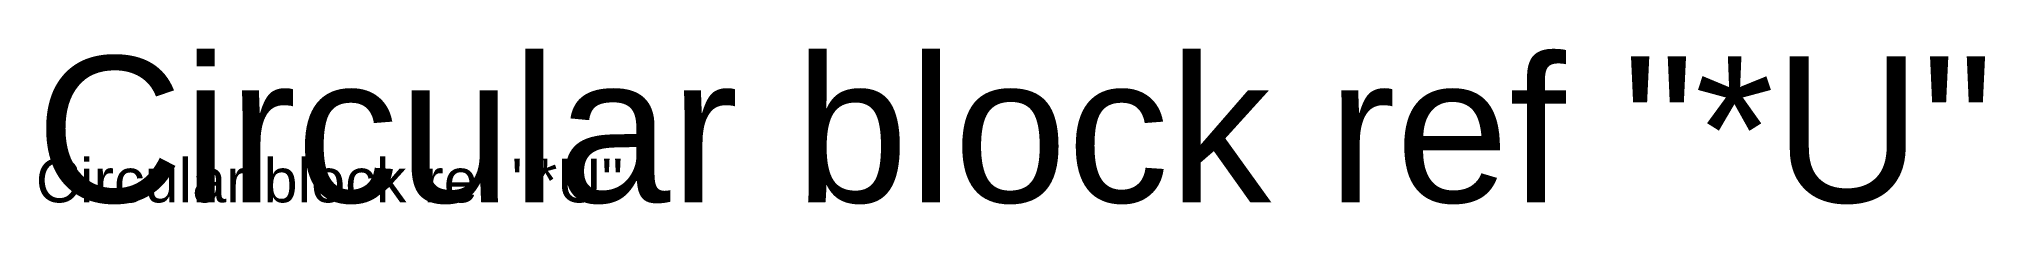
# Model space of a CAD drawing. Extents: x 21 to 2225438, y -14 to 594976.
# Drawn here: x 21 to 13352, y -14 to 1053 of the extents above.
import ezdxf

# ---------------------------------------------------------------- set-up
doc = ezdxf.new("R2010")
doc.units = 0
doc.header["$LTSCALE"] = 1000
doc.header["$MEASUREMENT"] = 0
doc.layers.get('0').update_dxf_attribs({"linetype": 'CONTINUOUS'})
doc.layers.get('Defpoints').update_dxf_attribs({"linetype": 'CONTINUOUS'})
for name, color, linetype in [('CDC.02.DIM', 1, 'CONTINUOUS'), ('CDC.03.BORDER', 3, 'CONTINUOUS'), ('CDC.05.STEEL', 4, 'CONTINUOUS')]:
    doc.layers.add(name, color=color, linetype=linetype)
doc.styles.add('ARIAL', font='arial.ttf', dxfattribs={"width": 0.6})
doc.styles.add('ROMANS', font='arial.ttf', dxfattribs={"width": 0.55})

# ---------------------------------------------------------------- blocks, each defined once
blk = doc.blocks.new('*U1')
at = {"layer": 'CDC.03.BORDER', "style": 'ARIAL'}
blk.add_text('Circular block ref "*U"', height=1000, dxfattribs=at).set_placement((0, 0))
blk = doc.blocks.new('*U2')
at = {"layer": 'CDC.02.DIM', "style": 'ARIAL'}
blk.add_text('Circular block ref "*U"', height=1000, dxfattribs=at).set_placement((0, 0))
blk = doc.blocks.new('*U3')
at = {"layer": 'CDC.05.STEEL', "style": 'ARIAL'}
blk.add_text('Circular block ref "*U"', height=1000, dxfattribs=at).set_placement((0, 0))
blk = doc.blocks.new('*U4')
at = {"layer": 'CDC.02.DIM', "style": 'ARIAL'}
blk.add_text('Circular block ref "*U"', height=1000, dxfattribs=at).set_placement((0, 0))
blk = doc.blocks.new('*U5')
at = {"layer": 'CDC.02.DIM', "style": 'ARIAL'}
blk.add_text('Circular block ref "*U"', height=1000, dxfattribs=at).set_placement((0, 0))
blk = doc.blocks.new('*U6')
at = {"layer": 'CDC.02.DIM', "style": 'ARIAL'}
blk.add_text('Circular block ref "*U"', height=1000, dxfattribs=at).set_placement((0, 0))
blk = doc.blocks.new('*U7')
at = {"layer": 'CDC.02.DIM', "style": 'ARIAL'}
blk.add_text('Circular block ref "*U"', height=1000, dxfattribs=at).set_placement((0, 0))
blk = doc.blocks.new('*U8')
at = {"layer": 'CDC.02.DIM', "style": 'ARIAL'}
blk.add_text('Circular block ref "*U"', height=1000, dxfattribs=at).set_placement((0, 0))
blk = doc.blocks.new('*U9')
at = {"layer": 'CDC.02.DIM', "style": 'ARIAL'}
blk.add_text('Circular block ref "*U"', height=1000, dxfattribs=at).set_placement((0, 0))
blk = doc.blocks.new('*U10')
at = {"layer": 'CDC.02.DIM', "style": 'ARIAL'}
blk.add_text('Circular block ref "*U"', height=1000, dxfattribs=at).set_placement((0, 0))
blk = doc.blocks.new('*U11')
at = {"layer": 'CDC.02.DIM', "style": 'ARIAL'}
blk.add_text('Circular block ref "*U"', height=1000, dxfattribs=at).set_placement((0, 0))
blk = doc.blocks.new('*U13')
at = {"layer": 'CDC.02.DIM', "style": 'ARIAL'}
blk.add_text('Circular block ref "*U"', height=1000, dxfattribs=at).set_placement((0, 0))
blk = doc.blocks.new('*U14')
at = {"layer": 'CDC.02.DIM', "style": 'ARIAL'}
blk.add_text('Circular block ref "*U"', height=1000, dxfattribs=at).set_placement((0, 0))
blk = doc.blocks.new('*U15')
at = {"layer": 'CDC.02.DIM', "style": 'ARIAL'}
blk.add_text('Circular block ref "*U"', height=1000, dxfattribs=at).set_placement((0, 0))
blk = doc.blocks.new('*U16')
at = {"layer": 'CDC.02.DIM', "style": 'ARIAL'}
blk.add_text('Circular block ref "*U"', height=1000, dxfattribs=at).set_placement((0, 0))
blk = doc.blocks.new('*U17')
at = {"layer": 'CDC.02.DIM', "style": 'ARIAL'}
blk.add_text('Circular block ref "*U"', height=1000, dxfattribs=at).set_placement((0, 0))
blk = doc.blocks.new('*U18')
at = {"layer": 'CDC.02.DIM', "style": 'ARIAL'}
blk.add_text('Circular block ref "*U"', height=1000, dxfattribs=at).set_placement((0, 0))
blk = doc.blocks.new('*U19')
at = {"layer": 'CDC.02.DIM', "style": 'ARIAL'}
blk.add_text('Circular block ref "*U"', height=1000, dxfattribs=at).set_placement((0, 0))
blk = doc.blocks.new('*U20')
at = {"layer": 'CDC.02.DIM', "style": 'ARIAL'}
blk.add_text('Circular block ref "*U"', height=1000, dxfattribs=at).set_placement((0, 0))
blk = doc.blocks.new('*U21')
at = {"layer": 'CDC.02.DIM', "style": 'ARIAL'}
blk.add_text('Circular block ref "*U"', height=1000, dxfattribs=at).set_placement((0, 0))
blk = doc.blocks.new('*U22')
at = {"layer": 'CDC.02.DIM', "style": 'ARIAL'}
blk.add_text('Circular block ref "*U"', height=1000, dxfattribs=at).set_placement((0, 0))
blk = doc.blocks.new('*U23')
at = {"layer": 'CDC.02.DIM', "style": 'ARIAL'}
blk.add_text('Circular block ref "*U"', height=1000, dxfattribs=at).set_placement((0, 0))
blk = doc.blocks.new('*U24')
at = {"layer": 'CDC.02.DIM', "style": 'ARIAL'}
blk.add_text('Circular block ref "*U"', height=1000, dxfattribs=at).set_placement((0, 0))
blk = doc.blocks.new('*U25')
at = {"layer": 'CDC.02.DIM', "style": 'ARIAL'}
blk.add_text('Circular block ref "*U"', height=1000, dxfattribs=at).set_placement((0, 0))
blk = doc.blocks.new('*U26')
at = {"layer": 'CDC.02.DIM', "style": 'ARIAL'}
blk.add_text('Circular block ref "*U"', height=1000, dxfattribs=at).set_placement((0, 0))
blk = doc.blocks.new('*U27')
at = {"layer": 'CDC.02.DIM', "style": 'ARIAL'}
blk.add_text('Circular block ref "*U"', height=1000, dxfattribs=at).set_placement((0, 0))
blk = doc.blocks.new('*U28')
at = {"layer": 'CDC.02.DIM', "style": 'ARIAL'}
blk.add_text('Circular block ref "*U"', height=1000, dxfattribs=at).set_placement((0, 0))
blk = doc.blocks.new('*U29')
at = {"layer": 'CDC.02.DIM', "style": 'ARIAL'}
blk.add_text('Circular block ref "*U"', height=1000, dxfattribs=at).set_placement((0, 0))
blk = doc.blocks.new('*U30')
at = {"layer": 'CDC.02.DIM', "style": 'ARIAL'}
blk.add_text('Circular block ref "*U"', height=1000, dxfattribs=at).set_placement((0, 0))
blk = doc.blocks.new('*U31')
at = {"layer": 'CDC.02.DIM', "style": 'ARIAL'}
blk.add_text('Circular block ref "*U"', height=1000, dxfattribs=at).set_placement((0, 0))
blk = doc.blocks.new('*U32')
at = {"layer": 'CDC.02.DIM', "style": 'ARIAL'}
blk.add_text('Circular block ref "*U"', height=1000, dxfattribs=at).set_placement((0, 0))
blk = doc.blocks.new('*U33')
at = {"layer": 'CDC.02.DIM', "style": 'ARIAL'}
blk.add_text('Circular block ref "*U"', height=1000, dxfattribs=at).set_placement((0, 0))
blk = doc.blocks.new('*U34')
at = {"layer": 'CDC.02.DIM', "style": 'ARIAL'}
blk.add_text('Circular block ref "*U"', height=1000, dxfattribs=at).set_placement((0, 0))
blk = doc.blocks.new('*U35')
at = {"layer": 'CDC.02.DIM', "style": 'ARIAL'}
blk.add_text('Circular block ref "*U"', height=1000, dxfattribs=at).set_placement((0, 0))
blk = doc.blocks.new('*U36')
at = {"layer": 'CDC.02.DIM', "style": 'ARIAL'}
blk.add_text('Circular block ref "*U"', height=1000, dxfattribs=at).set_placement((0, 0))
blk = doc.blocks.new('*U37')
at = {"layer": 'CDC.02.DIM', "style": 'ARIAL'}
blk.add_text('Circular block ref "*U"', height=1000, dxfattribs=at).set_placement((0, 0))
blk = doc.blocks.new('*U38')
at = {"layer": 'CDC.02.DIM', "style": 'ARIAL'}
blk.add_text('Circular block ref "*U"', height=1000, dxfattribs=at).set_placement((0, 0))
blk = doc.blocks.new('*U39')
at = {"layer": 'CDC.02.DIM', "style": 'ARIAL'}
blk.add_text('Circular block ref "*U"', height=1000, dxfattribs=at).set_placement((0, 0))
blk = doc.blocks.new('*U40')
at = {"layer": 'CDC.02.DIM', "style": 'ARIAL'}
blk.add_text('Circular block ref "*U"', height=1000, dxfattribs=at).set_placement((0, 0))
blk = doc.blocks.new('*U41')
at = {"layer": 'CDC.02.DIM', "style": 'ARIAL'}
blk.add_text('Circular block ref "*U"', height=1000, dxfattribs=at).set_placement((0, 0))
blk = doc.blocks.new('*U42')
at = {"layer": 'CDC.02.DIM', "style": 'ARIAL'}
blk.add_text('Circular block ref "*U"', height=1000, dxfattribs=at).set_placement((0, 0))
blk = doc.blocks.new('*U43')
at = {"layer": 'CDC.02.DIM', "style": 'ARIAL'}
blk.add_text('Circular block ref "*U"', height=1000, dxfattribs=at).set_placement((0, 0))
blk = doc.blocks.new('*U44')
at = {"layer": 'CDC.02.DIM', "style": 'ARIAL'}
blk.add_text('Circular block ref "*U"', height=1000, dxfattribs=at).set_placement((0, 0))
blk = doc.blocks.new('*U45')
at = {"layer": 'CDC.02.DIM', "style": 'ARIAL'}
blk.add_text('Circular block ref "*U"', height=1000, dxfattribs=at).set_placement((0, 0))
blk = doc.blocks.new('*U46')
at = {"layer": 'CDC.02.DIM', "style": 'ARIAL'}
blk.add_text('Circular block ref "*U"', height=1000, dxfattribs=at).set_placement((0, 0))
blk = doc.blocks.new('*U47')
at = {"layer": 'CDC.02.DIM', "style": 'ARIAL'}
blk.add_text('Circular block ref "*U"', height=1000, dxfattribs=at).set_placement((0, 0))
blk = doc.blocks.new('*U48')
at = {"layer": 'CDC.02.DIM', "style": 'ARIAL'}
blk.add_text('Circular block ref "*U"', height=1000, dxfattribs=at).set_placement((0, 0))
blk = doc.blocks.new('*U49')
at = {"layer": 'CDC.02.DIM', "style": 'ARIAL'}
blk.add_text('Circular block ref "*U"', height=1000, dxfattribs=at).set_placement((0, 0))
blk = doc.blocks.new('*U50')
at = {"layer": 'CDC.02.DIM', "style": 'ARIAL'}
blk.add_text('Circular block ref "*U"', height=1000, dxfattribs=at).set_placement((0, 0))
blk = doc.blocks.new('*U51')
at = {"layer": 'CDC.02.DIM', "style": 'ARIAL'}
blk.add_text('Circular block ref "*U"', height=1000, dxfattribs=at).set_placement((0, 0))
blk = doc.blocks.new('*U52')
at = {"layer": 'CDC.02.DIM', "style": 'ARIAL'}
blk.add_text('Circular block ref "*U"', height=1000, dxfattribs=at).set_placement((0, 0))
blk = doc.blocks.new('*U53')
at = {"layer": 'CDC.02.DIM', "style": 'ARIAL'}
blk.add_text('Circular block ref "*U"', height=1000, dxfattribs=at).set_placement((0, 0))
blk = doc.blocks.new('*U54')
at = {"layer": 'CDC.02.DIM', "style": 'ARIAL'}
blk.add_text('Circular block ref "*U"', height=1000, dxfattribs=at).set_placement((0, 0))
blk = doc.blocks.new('*U55')
at = {"layer": 'CDC.02.DIM', "style": 'ARIAL'}
blk.add_text('Circular block ref "*U"', height=1000, dxfattribs=at).set_placement((0, 0))
blk = doc.blocks.new('*U57')
at = {"layer": 'CDC.02.DIM', "style": 'ARIAL'}
blk.add_text('Circular block ref "*U"', height=1000, dxfattribs=at).set_placement((0, 0))
blk = doc.blocks.new('*U59')
at = {"layer": 'CDC.02.DIM', "style": 'ARIAL'}
blk.add_text('Circular block ref "*U"', height=1000, dxfattribs=at).set_placement((0, 0))
blk = doc.blocks.new('*U60')
at = {"layer": 'CDC.05.STEEL', "style": 'ARIAL'}
blk.add_text('Circular block ref "*U"', height=1000, dxfattribs=at).set_placement((0, 0))
blk = doc.blocks.new('*U61')
at = {"layer": 'CDC.02.DIM', "style": 'ARIAL'}
blk.add_text('Circular block ref "*U"', height=1000, dxfattribs=at).set_placement((0, 0))
blk = doc.blocks.new('*U62')
at = {"layer": 'CDC.05.STEEL', "style": 'ARIAL'}
blk.add_text('Circular block ref "*U"', height=1000, dxfattribs=at).set_placement((0, 0))
blk = doc.blocks.new('*U63')
at = {"layer": 'CDC.05.STEEL', "style": 'ARIAL'}
blk.add_text('Circular block ref "*U"', height=1000, dxfattribs=at).set_placement((0, 0))
blk = doc.blocks.new('*U64')
at = {"layer": 'CDC.05.STEEL', "style": 'ARIAL'}
blk.add_text('Circular block ref "*U"', height=1000, dxfattribs=at).set_placement((0, 0))
blk = doc.blocks.new('*U65')
at = {"layer": 'CDC.05.STEEL', "style": 'ARIAL'}
blk.add_text('Circular block ref "*U"', height=1000, dxfattribs=at).set_placement((0, 0))
blk = doc.blocks.new('*U66')
at = {"layer": 'CDC.05.STEEL', "style": 'ARIAL'}
blk.add_text('Circular block ref "*U"', height=1000, dxfattribs=at).set_placement((0, 0))
blk = doc.blocks.new('*U67')
at = {"layer": 'CDC.05.STEEL', "style": 'ARIAL'}
blk.add_text('Circular block ref "*U"', height=1000, dxfattribs=at).set_placement((0, 0))
blk = doc.blocks.new('*U68')
at = {"layer": 'CDC.05.STEEL', "style": 'ARIAL'}
blk.add_text('Circular block ref "*U"', height=1000, dxfattribs=at).set_placement((0, 0))
blk = doc.blocks.new('*U69')
at = {"layer": 'CDC.05.STEEL', "style": 'ARIAL'}
blk.add_text('Circular block ref "*U"', height=1000, dxfattribs=at).set_placement((0, 0))
blk = doc.blocks.new('*U71')
at = {"layer": 'CDC.05.STEEL', "style": 'ROMANS'}
blk.add_text('Circular block ref "*U"', height=300, dxfattribs=at).set_placement((0, 0))
blk = doc.blocks.new('*U72')
at = {"layer": 'CDC.05.STEEL', "style": 'ROMANS'}
blk.add_text('Circular block ref "*U"', height=300, dxfattribs=at).set_placement((0, 0))
blk = doc.blocks.new('*U73')
at = {"layer": 'CDC.05.STEEL', "style": 'ROMANS'}
blk.add_text('Circular block ref "*U"', height=300, dxfattribs=at).set_placement((0, 0))
blk = doc.blocks.new('*U77')
at = {"layer": 'CDC.02.DIM', "style": 'ROMANS'}
blk.add_text('Circular block ref "*U"', height=300, dxfattribs=at).set_placement((0, 0))
blk = doc.blocks.new('*U78')
at = {"layer": 'CDC.02.DIM', "style": 'ROMANS'}
blk.add_text('Circular block ref "*U"', height=300, dxfattribs=at).set_placement((0, 0))
blk = doc.blocks.new('*U79')
at = {"layer": 'CDC.02.DIM', "style": 'ROMANS'}
blk.add_text('Circular block ref "*U"', height=300, dxfattribs=at).set_placement((0, 0))
blk = doc.blocks.new('*U80')
at = {"layer": 'CDC.02.DIM', "style": 'ROMANS'}
blk.add_text('Circular block ref "*U"', height=300, dxfattribs=at).set_placement((0, 0))
blk = doc.blocks.new('*U81')
at = {"layer": 'CDC.03.BORDER', "style": 'ROMANS'}
blk.add_text('Circular block ref "*U"', height=300, dxfattribs=at).set_placement((0, 0))
blk = doc.blocks.new('*U82')
at = {"layer": 'CDC.03.BORDER', "style": 'ROMANS'}
blk.add_text('Circular block ref "*U"', height=300, dxfattribs=at).set_placement((0, 0))
blk = doc.blocks.new('*U241')
at = {"layer": 'CDC.03.BORDER', "style": 'ROMANS'}
blk.add_text('Circular block ref "*U"', height=300, dxfattribs=at).set_placement((0, 0))
blk = doc.blocks.new('*U242')
at = {"layer": 'Defpoints', "style": 'ROMANS'}
blk.add_text('Circular block ref "*U"', height=300, dxfattribs=at).set_placement((0, 0))
blk = doc.blocks.new('*U248')
at = {"style": 'ROMANS'}
blk.add_text('Circular block ref "*U"', height=300, dxfattribs=at).set_placement((0, 0))
blk = doc.blocks.new('*U249')
at = {"style": 'ROMANS'}
blk.add_text('Circular block ref "*U"', height=300, dxfattribs=at).set_placement((0, 0))
blk = doc.blocks.new('*U250')
at = {"style": 'ROMANS'}
blk.add_text('Circular block ref "*U"', height=300, dxfattribs=at).set_placement((0, 0))
blk = doc.blocks.new('*U251')
at = {"style": 'ROMANS'}
blk.add_text('Circular block ref "*U"', height=300, dxfattribs=at).set_placement((0, 0))

msp = doc.modelspace()

# ---------------------------------------------------------------- block references
for name in ['*U248', '*U249', '*U250', '*U251']:
    msp.add_blockref(name, (0, 0))
at = {"layer": 'CDC.02.DIM'}
for name in ['*U2', '*U4', '*U5', '*U6', '*U7', '*U8', '*U9', '*U10', '*U11', '*U13', '*U14', '*U15', '*U16', '*U17', '*U18', '*U19', '*U20', '*U21', '*U22', '*U23', '*U24', '*U25', '*U26', '*U27', '*U28', '*U29', '*U30', '*U31', '*U32', '*U33', '*U34', '*U35', '*U36', '*U37', '*U38', '*U39', '*U40', '*U41', '*U42', '*U43', '*U44', '*U45', '*U46', '*U47', '*U48', '*U49', '*U50', '*U51', '*U52', '*U53', '*U54', '*U55', '*U57', '*U59', '*U61', '*U77', '*U78', '*U79', '*U80']:
    msp.add_blockref(name, (0, 0), dxfattribs=at)
at = {"layer": 'CDC.03.BORDER'}
for name in ['*U1', '*U81', '*U82', '*U241']:
    msp.add_blockref(name, (0, 0), dxfattribs=at)
at = {"layer": 'CDC.05.STEEL'}
for name in ['*U3', '*U60', '*U62', '*U63', '*U64', '*U65', '*U66', '*U67', '*U68', '*U69', '*U71', '*U72', '*U73']:
    msp.add_blockref(name, (0, 0), dxfattribs=at)
at = {"layer": 'Defpoints'}
msp.add_blockref('*U242', (0, 0), dxfattribs=at)

doc.saveas('drawing.dxf')
